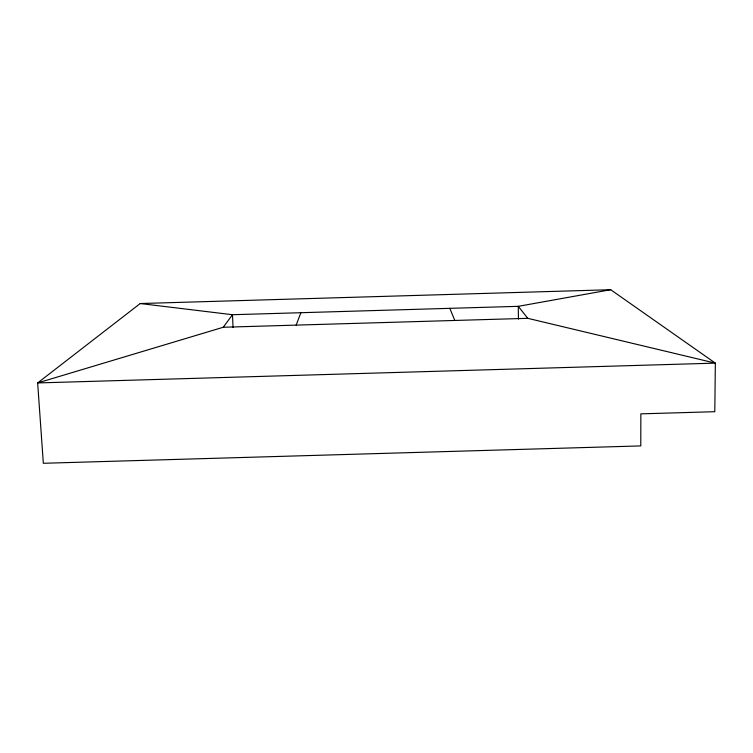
<?xml version="1.0" encoding="UTF-8"?>
<svg xmlns="http://www.w3.org/2000/svg" width="753" height="753" viewBox="0 0 753 753"><rect width="100%" height="100%" fill="white"/><g stroke="black" fill="none" stroke-linecap="round" stroke-linejoin="round"><path stroke-width="1.13" d="M296.155 325.108L300.889 312.711M223.255 327.254L527.768 318.321L715.35 363.134L37.65 382.938L223.255 327.254L232.47 314.716L518.28 306.33L610.711 289.717L715.35 363.134L714.804 411.703L640.85 413.858L640.784 445.908L43.335 463.283L37.65 382.938L140.209 303.534L610.711 289.717M140.209 303.534L232.47 314.716L233.063 327.489M527.768 318.321L518.28 306.33L518.44 319.121M449.805 308.344L454.812 320.458"/></g></svg>
